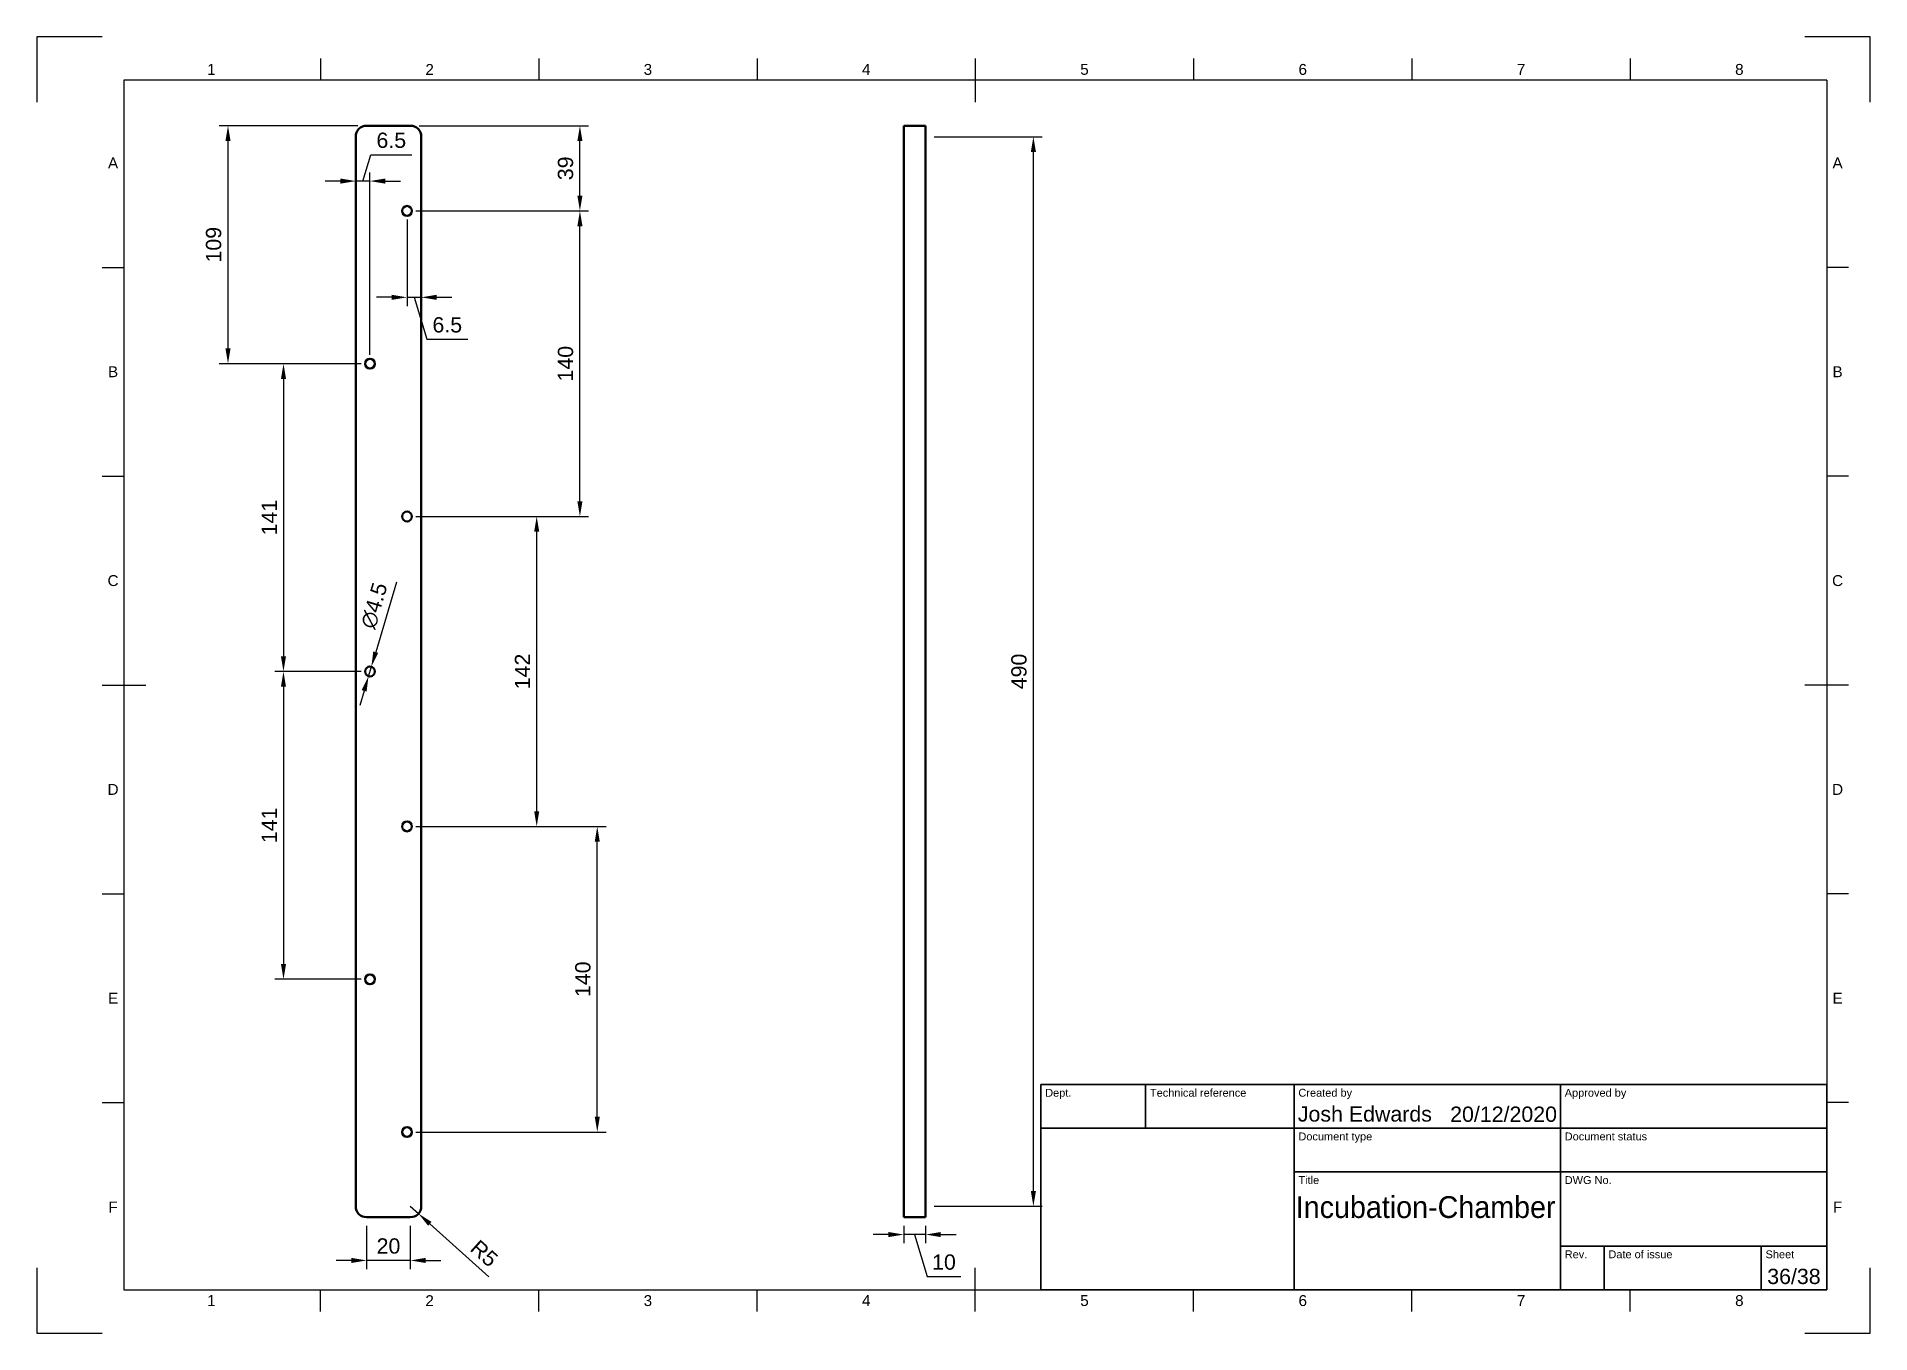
# Model space of a CAD drawing. Header units: millimetres. Extents: x 0 to 420, y 0 to 297.
import ezdxf
from ezdxf.enums import TextEntityAlignment as Align

# ---------------------------------------------------------------- set-up
doc = ezdxf.new("R2010")
doc.units = ezdxf.units.MM
doc.header["$LTSCALE"] = 0.75
for name, color, linetype, lineweight in [('Border', 7, 'Continuous', 25), ('Dimensions', 7, 'Continuous', 25), ('TitleBlock', 7, 'Continuous', 35), ('Visible', 7, 'Continuous', 50)]:
    doc.layers.add(name, color=color, linetype=linetype, lineweight=lineweight)
doc.styles.add('FusionTitle', font='arial.ttf')
doc.styles.get("Standard").update_dxf_attribs({"font": 'arial.ttf'})
doc.dimstyles.new('ISO-25', dxfattribs={"dimtxt": 3.5, "dimasz": 3.5, "dimexe": 2, "dimexo": 2, "dimgap": 1.5, "dimtad": 1, "dimzin": 12, "dimdsep": 46, "dimtxsty": 'Standard', "dimcen": 0, "dimclrd": 256, "dimclre": 256, "dimclrt": 256, "dimazin": 3, "dimtp": 0.1, "dimtm": 0.1, "dimtfac": 0.714, "dimtmove": 1, "dimatfit": 3, "dimfxl": 1, "dimtzin": 12, "dimarcsym": 0})

# ---------------------------------------------------------------- blocks, each defined once
blk = doc.blocks.new('ISO_A3_SHEET')
at = {"layer": 'Border'}
for p, q in [((65, 292), (65, 287)), ((115, 292), (115, 287)), ((165, 292), (165, 287)), ((215, 292), (215, 282)), ((265, 292), (265, 287)), ((315, 292), (315, 287)), ((365, 292), (365, 287)), ((410, 287), (20, 287)), ((20, 287), (20, 10)), ((410, 287), (410, 10)), ((15, 244.16666), (20, 244.16666)), ((415, 244.16666), (410, 244.16666)), ((15, 196.33333), (20, 196.33333)), ((415, 196.33333), (410, 196.33333)), ((15, 148.5), (25, 148.5)), ((415, 148.5), (405, 148.5)), ((15, 100.66667), (20, 100.66667)), ((415, 100.66667), (410, 100.66667)), ((15, 52.83334), (20, 52.83334)), ((415, 52.83334), (410, 52.83334)), ((215, 5), (215, 15)), ((20, 10), (410, 10)), ((65, 5), (65, 10)), ((115, 5), (115, 10)), ((165, 5), (165, 10)), ((265, 5), (265, 10)), ((315, 5), (315, 10)), ((365, 5), (365, 10))]:
    blk.add_line(p, q, dxfattribs=at)
at = {"layer": 'Defpoints'}
for p, q in [((15, 297), (0, 297)), ((0, 297), (0, 282)), ((420, 297), (405, 297)), ((420, 282), (420, 297)), ((0, 15), (0, 0)), ((420, 0), (420, 15)), ((0, 0), (15, 0)), ((405, 0), (420, 0))]:
    blk.add_line(p, q, dxfattribs=at)
at = {"layer": 'Border', "style": 'FusionTitle'}
for s, p in [('1', (40, 289.5)), ('2', (90, 289.5)), ('3', (140, 289.5)), ('4', (190, 289.5)), ('5', (240, 289.5)), ('6', (290, 289.5)), ('7', (340, 289.5)), ('8', (390, 289.5)), ('A', (17.5, 268.08333)), ('A', (412.5, 268.08333)), ('B', (17.5, 220.25)), ('B', (412.5, 220.25)), ('C', (17.5, 172.41667)), ('C', (412.5, 172.41667)), ('D', (17.5, 124.58334)), ('D', (412.5, 124.58334)), ('E', (17.5, 76.75001)), ('E', (412.5, 76.75001)), ('F', (17.5, 28.91668)), ('F', (412.5, 28.91668)), ('1', (40, 7.5)), ('2', (90, 7.5)), ('3', (140, 7.5)), ('4', (190, 7.5)), ('5', (240, 7.5)), ('6', (290, 7.5)), ('7', (340, 7.5)), ('8', (390, 7.5))]:
    blk.add_text(s, height=2.5, dxfattribs=at).set_placement(p, align=Align.MIDDLE)
blk = doc.blocks.new('ISO_TITLEBLOCK')
at = {"layer": 'TitleBlock'}
for p, q in [((0, 47), (-180, 47)), ((-180, 47), (-180, 0)), ((-156, 37), (-156, 47)), ((-122, 0), (-122, 47)), ((-61, 0), (-61, 47)), ((0, 0), (0, 47)), ((-180, 37), (0, 37)), ((-122, 27), (0, 27)), ((-61, 10), (0, 10)), ((-51, 0), (-51, 10)), ((-15, 0), (-15, 10)), ((-180, 0), (0, 0))]:
    blk.add_line(p, q, dxfattribs=at)
at = {"layer": 'TitleBlock', "style": 'FusionTitle'}
for s, p in [('Dept.', (-179, 46)), ('Technical reference', (-155, 46)), ('Created by', (-121, 46)), ('Approved by', (-60, 46)), ('Document type', (-121, 36)), ('Document status', (-60, 36)), ('Title', (-121, 26)), ('DWG No.', (-60, 26)), ('Rev.', (-60, 9)), ('Date of issue', (-50, 9)), ('Sheet', (-14, 9))]:
    blk.add_text(s, height=1.8, dxfattribs=at).set_placement(p, align=Align.TOP_LEFT)
for tag, height, p in [('DEPT', 3.5, (-179, 42)), ('TECHNICAL_REFERENCE', 3.5, (-155, 42)), ('CREATED_BY', 3.5, (-121, 42)), ('APPROVED_BY', 3.5, (-60, 42)), ('DOCUMENT_TYPE', 3.5, (-121, 32)), ('DOCUMENT_STATUS', 3.5, (-60, 32)), ('TITLE_1', 5, (-121, 21.5)), ('TITLE_2', 5, (-121, 14)), ('TITLE_3', 5, (-121, 6.5)), ('DATE_OF_ISSUE', 3.5, (-50, 5))]:
    blk.add_attdef(tag, text='', height=height, dxfattribs=at).set_placement(p, align=Align.TOP_LEFT)
for tag, p in [('CREATED_DATE', (-62, 42)), ('APPROVED_DATE', (-0.99, 42))]:
    blk.add_attdef(tag, text='', height=3.5, dxfattribs=at).set_placement(p, align=Align.TOP_RIGHT)
for tag, height, p in [('DRAWING_NUMBER', 5, (-30.5, 19.75)), ('REV', 3.5, (-56, 4.85)), ('SHEET', 3.5, (-7.5, 4.85))]:
    blk.add_attdef(tag, text='', height=height, dxfattribs=at).set_placement(p, align=Align.TOP_CENTER)
blk = doc.blocks.new('*D19')
at = {"layer": 'Defpoints', "color": 0, "transparency": 16777216}
for p in [(203.596888, 274.095618), (228.295373, 274.095618), (203.596888, 29.095618)]:
    blk.add_point(p, dxfattribs=at)
at = {"layer": 'Dimensions', "lineweight": -2, "transparency": 16777216}
for p, q in [((205.596888, 274.095618), (230.295373, 274.095618)), ((228.295373, 32.595618), (228.295373, 270.595618)), ((205.596888, 29.095618), (230.295373, 29.095618))]:
    blk.add_line(p, q, dxfattribs=at)
at = {"layer": 'Dimensions', "transparency": 16777216}
for points in [[(227.71204, 270.595618), (228.878706, 270.595618), (228.295373, 274.095618)], [(227.71204, 32.595618), (228.878706, 32.595618), (228.295373, 29.095618)]]:
    blk.add_solid(points, dxfattribs=at)
at = {"layer": 'Dimensions', "transparency": 16777216, "insert": (225.008368, 151.595618), "char_height": 3.5, "attachment_point": 5, "rotation": 90}
blk.add_mtext('490', dxfattribs=at)
blk = doc.blocks.new('*D20')
at = {"layer": 'Defpoints', "color": 0, "transparency": 16777216}
for p in [(198.596888, 26.595618), (203.596888, 26.595618), (198.596888, 22.623843)]:
    blk.add_point(p, dxfattribs=at)
at = {"layer": 'Dimensions', "lineweight": -2, "transparency": 16777216}
for p, q in [((195.096888, 22.623843), (191.596888, 22.623843)), ((198.596888, 24.595618), (198.596888, 20.623843)), ((203.596888, 22.623843), (198.596888, 22.623843)), ((203.596888, 22.623843), (198.596888, 22.623843)), ((201.096888, 22.623843), (203.980193, 13.012826)), ((203.596888, 24.595618), (203.596888, 20.623843)), ((207.096888, 22.623843), (210.596888, 22.623843)), ((203.980193, 13.012826), (211.652431, 13.012826))]:
    blk.add_line(p, q, dxfattribs=at)
at = {"layer": 'Dimensions', "transparency": 16777216}
for points in [[(195.096888, 23.207176), (195.096888, 22.040509), (198.596888, 22.623843)], [(207.096888, 23.207176), (207.096888, 22.040509), (203.596888, 22.623843)]]:
    blk.add_solid(points, dxfattribs=at)
at = {"layer": 'Dimensions', "transparency": 16777216, "insert": (207.816312, 16.299832), "char_height": 3.5, "attachment_point": 5}
blk.add_mtext('10', dxfattribs=at)
blk = doc.blocks.new('*D21')
at = {"layer": 'Defpoints', "color": 0, "transparency": 16777216}
for p in [(85.582257, 29.095617), (87.442179, 27.425081)]:
    blk.add_point(p, dxfattribs=at)
at = {"layer": 'Dimensions', "lineweight": -2, "transparency": 16777216}
for p, q in [((85.582257, 29.095617), (87.442179, 27.425081)), ((103.545796, 12.961204), (90.046069, 25.08633))]:
    blk.add_line(p, q, dxfattribs=at)
at = {"layer": 'Dimensions', "transparency": 16777216}
blk.add_solid([(90.435861, 25.520312), (89.656278, 24.652349), (87.442179, 27.425081)], dxfattribs=at)
at = {"layer": 'Dimensions', "transparency": 16777216, "insert": (102.51226, 18.298078), "char_height": 3.5, "attachment_point": 5, "rotation": 318.07058314}
blk.add_mtext('R5', dxfattribs=at)
blk = doc.blocks.new('*D22')
at = {"layer": 'Defpoints', "color": 0, "transparency": 16777216}
for p in [(75.582257, 26.595617), (85.582257, 26.595617), (75.582257, 16.696122)]:
    blk.add_point(p, dxfattribs=at)
at = {"layer": 'Dimensions', "lineweight": -2, "transparency": 16777216}
for p, q in [((75.582257, 24.595617), (75.582257, 14.696122)), ((85.582257, 24.595617), (85.582257, 14.696122)), ((72.082257, 16.696122), (68.582257, 16.696122)), ((85.582257, 16.696122), (75.582257, 16.696122)), ((89.082257, 16.696122), (92.582257, 16.696122))]:
    blk.add_line(p, q, dxfattribs=at)
at = {"layer": 'Dimensions', "transparency": 16777216}
for points in [[(72.082257, 17.279456), (72.082257, 16.112789), (75.582257, 16.696122)], [(89.082257, 17.279456), (89.082257, 16.112789), (85.582257, 16.696122)]]:
    blk.add_solid(points, dxfattribs=at)
at = {"layer": 'Dimensions', "transparency": 16777216, "insert": (80.582257, 19.983128), "char_height": 3.5, "attachment_point": 5}
blk.add_mtext('20', dxfattribs=at)
blk = doc.blocks.new('*D23')
at = {"layer": 'Defpoints', "color": 0, "transparency": 16777216}
for p in [(85.582257, 276.595617), (124.430237, 276.595617), (84.832257, 257.095617)]:
    blk.add_point(p, dxfattribs=at)
at = {"layer": 'Dimensions', "lineweight": -2, "transparency": 16777216}
for p, q in [((87.582257, 276.595617), (126.430237, 276.595617)), ((124.430237, 260.595617), (124.430237, 273.095617)), ((86.832257, 257.095617), (126.430237, 257.095617))]:
    blk.add_line(p, q, dxfattribs=at)
at = {"layer": 'Dimensions', "transparency": 16777216}
for points in [[(123.846904, 273.095617), (125.013571, 273.095617), (124.430237, 276.595617)], [(123.846904, 260.595617), (125.013571, 260.595617), (124.430237, 257.095617)]]:
    blk.add_solid(points, dxfattribs=at)
at = {"layer": 'Dimensions', "transparency": 16777216, "insert": (121.142038, 266.845617), "char_height": 3.5, "attachment_point": 5, "rotation": 90}
blk.add_mtext('39', dxfattribs=at)
blk = doc.blocks.new('*D24')
at = {"layer": 'Defpoints', "color": 0, "transparency": 16777216}
for p in [(84.832257, 257.095617), (88.082257, 238.375912), (88.082257, 237.296628)]:
    blk.add_point(p, dxfattribs=at)
at = {"layer": 'Dimensions', "lineweight": -2, "transparency": 16777216}
for p, q in [((84.832257, 255.095617), (84.832257, 235.296628)), ((81.332257, 237.296628), (77.832257, 237.296628)), ((84.832257, 237.296628), (88.082257, 237.296628)), ((84.832257, 237.296628), (88.082257, 237.296628)), ((86.457257, 237.296628), (89.340562, 227.685611)), ((88.082257, 236.375912), (88.082257, 235.296628)), ((91.582257, 237.296628), (95.082257, 237.296628)), ((89.340562, 227.685611), (98.758025, 227.685611))]:
    blk.add_line(p, q, dxfattribs=at)
at = {"layer": 'Dimensions', "transparency": 16777216}
for points in [[(81.332257, 237.879961), (81.332257, 236.713294), (84.832257, 237.296628)], [(91.582257, 237.879961), (91.582257, 236.713294), (88.082257, 237.296628)]]:
    blk.add_solid(points, dxfattribs=at)
at = {"layer": 'Dimensions', "transparency": 16777216, "insert": (94.049294, 230.972617), "char_height": 3.5, "attachment_point": 5}
blk.add_mtext('6.5', dxfattribs=at)
blk = doc.blocks.new('*D25')
at = {"layer": 'Defpoints', "color": 0, "transparency": 16777216}
for p in [(43.826509, 276.595617), (75.582257, 276.595617), (76.332257, 222.095617)]:
    blk.add_point(p, dxfattribs=at)
at = {"layer": 'Dimensions', "lineweight": -2, "transparency": 16777216}
for p, q in [((73.582257, 276.595617), (41.826509, 276.595617)), ((43.826509, 225.595617), (43.826509, 273.095617)), ((74.332257, 222.095617), (41.826509, 222.095617))]:
    blk.add_line(p, q, dxfattribs=at)
at = {"layer": 'Dimensions', "transparency": 16777216}
for points in [[(43.243175, 273.095617), (44.409842, 273.095617), (43.826509, 276.595617)], [(43.243175, 225.595617), (44.409842, 225.595617), (43.826509, 222.095617)]]:
    blk.add_solid(points, dxfattribs=at)
at = {"layer": 'Dimensions', "transparency": 16777216, "insert": (40.539503, 249.345617), "char_height": 3.5, "attachment_point": 5, "rotation": 90}
blk.add_mtext('109', dxfattribs=at)
blk = doc.blocks.new('*D26')
at = {"layer": 'Defpoints', "color": 0, "transparency": 16777216}
for p in [(73.082257, 263.924945), (73.082257, 261.841609), (76.332257, 222.095617)]:
    blk.add_point(p, dxfattribs=at)
at = {"layer": 'Dimensions', "lineweight": -2, "transparency": 16777216}
for p, q in [((74.707257, 263.924945), (76.518359, 269.96195)), ((76.518359, 269.96195), (85.935822, 269.96195)), ((73.082257, 263.841609), (73.082257, 265.924945)), ((76.332257, 224.095617), (76.332257, 265.924945)), ((69.582257, 263.924945), (66.082257, 263.924945)), ((76.332257, 263.924945), (73.082257, 263.924945)), ((76.332257, 263.924945), (73.082257, 263.924945)), ((79.832257, 263.924945), (83.332257, 263.924945))]:
    blk.add_line(p, q, dxfattribs=at)
at = {"layer": 'Dimensions', "transparency": 16777216}
for points in [[(69.582257, 264.508278), (69.582257, 263.341611), (73.082257, 263.924945)], [(79.832257, 264.508278), (79.832257, 263.341611), (76.332257, 263.924945)]]:
    blk.add_solid(points, dxfattribs=at)
at = {"layer": 'Dimensions', "transparency": 16777216, "insert": (81.22709, 273.248956), "char_height": 3.5, "attachment_point": 5}
blk.add_mtext('6.5', dxfattribs=at)
blk = doc.blocks.new('*D27')
at = {"layer": 'Defpoints', "color": 0, "transparency": 16777216}
for p in [(76.332257, 222.095617), (56.533268, 151.595617), (76.332257, 151.595617)]:
    blk.add_point(p, dxfattribs=at)
at = {"layer": 'Dimensions', "lineweight": -2, "transparency": 16777216}
for p, q in [((74.332257, 222.095617), (54.533268, 222.095617)), ((56.533268, 218.595617), (56.533268, 155.095617)), ((74.332257, 151.595617), (54.533268, 151.595617))]:
    blk.add_line(p, q, dxfattribs=at)
at = {"layer": 'Dimensions', "transparency": 16777216}
for points in [[(55.949934, 218.595617), (57.116601, 218.595617), (56.533268, 222.095617)], [(55.949934, 155.095617), (57.116601, 155.095617), (56.533268, 151.595617)]]:
    blk.add_solid(points, dxfattribs=at)
at = {"layer": 'Dimensions', "transparency": 16777216, "insert": (53.276105, 186.845617), "char_height": 3.5, "attachment_point": 5, "rotation": 90}
blk.add_mtext('141', dxfattribs=at)
blk = doc.blocks.new('*D28')
at = {"layer": 'Defpoints', "color": 0, "transparency": 16777216}
for p in [(76.332257, 151.595617), (56.533268, 81.095617), (76.332257, 81.095617)]:
    blk.add_point(p, dxfattribs=at)
at = {"layer": 'Dimensions', "lineweight": -2, "transparency": 16777216}
for p, q in [((74.332257, 151.595617), (54.533268, 151.595617)), ((56.533268, 148.095617), (56.533268, 84.595617)), ((74.332257, 81.095617), (54.533268, 81.095617))]:
    blk.add_line(p, q, dxfattribs=at)
at = {"layer": 'Dimensions', "transparency": 16777216}
for points in [[(55.949934, 148.095617), (57.116601, 148.095617), (56.533268, 151.595617)], [(55.949934, 84.595617), (57.116601, 84.595617), (56.533268, 81.095617)]]:
    blk.add_solid(points, dxfattribs=at)
at = {"layer": 'Dimensions', "transparency": 16777216, "insert": (53.276105, 116.345617), "char_height": 3.5, "attachment_point": 5, "rotation": 90}
blk.add_mtext('141', dxfattribs=at)
blk = doc.blocks.new('*D29')
at = {"layer": 'Defpoints', "color": 0, "transparency": 16777216}
for p in [(84.832257, 116.095617), (128.405628, 116.095617), (84.832257, 46.095617)]:
    blk.add_point(p, dxfattribs=at)
at = {"layer": 'Dimensions', "lineweight": -2, "transparency": 16777216}
for p, q in [((86.832257, 116.095617), (130.405628, 116.095617)), ((128.405628, 49.595617), (128.405628, 112.595617)), ((86.832257, 46.095617), (130.405628, 46.095617))]:
    blk.add_line(p, q, dxfattribs=at)
at = {"layer": 'Dimensions', "transparency": 16777216}
for points in [[(127.822294, 112.595617), (128.988961, 112.595617), (128.405628, 116.095617)], [(127.822294, 49.595617), (128.988961, 49.595617), (128.405628, 46.095617)]]:
    blk.add_solid(points, dxfattribs=at)
at = {"layer": 'Dimensions', "transparency": 16777216, "insert": (125.118622, 81.095617), "char_height": 3.5, "attachment_point": 5, "rotation": 90}
blk.add_mtext('140', dxfattribs=at)
blk = doc.blocks.new('*D30')
at = {"layer": 'Defpoints', "color": 0, "transparency": 16777216}
for p in [(84.832257, 187.095617), (114.530742, 187.095617), (84.832257, 116.095617)]:
    blk.add_point(p, dxfattribs=at)
at = {"layer": 'Dimensions', "lineweight": -2, "transparency": 16777216}
for p, q in [((86.832257, 187.095617), (116.530742, 187.095617)), ((114.530742, 119.595617), (114.530742, 183.595617)), ((86.832257, 116.095617), (116.530742, 116.095617))]:
    blk.add_line(p, q, dxfattribs=at)
at = {"layer": 'Dimensions', "transparency": 16777216}
for points in [[(113.947409, 183.595617), (115.114076, 183.595617), (114.530742, 187.095617)], [(113.947409, 119.595617), (115.114076, 119.595617), (114.530742, 116.095617)]]:
    blk.add_solid(points, dxfattribs=at)
at = {"layer": 'Dimensions', "transparency": 16777216, "insert": (111.27358, 151.595617), "char_height": 3.5, "attachment_point": 5, "rotation": 90}
blk.add_mtext('142', dxfattribs=at)
blk = doc.blocks.new('*D31')
at = {"layer": 'Defpoints', "color": 0, "transparency": 16777216}
for p in [(84.832257, 257.095617), (124.430237, 257.095617), (84.832257, 187.095617)]:
    blk.add_point(p, dxfattribs=at)
at = {"layer": 'Dimensions', "lineweight": -2, "transparency": 16777216}
for p, q in [((86.832257, 257.095617), (126.430237, 257.095617)), ((124.430237, 190.595617), (124.430237, 253.595617)), ((86.832257, 187.095617), (126.430237, 187.095617))]:
    blk.add_line(p, q, dxfattribs=at)
at = {"layer": 'Dimensions', "transparency": 16777216}
for points in [[(123.846904, 253.595617), (125.013571, 253.595617), (124.430237, 257.095617)], [(123.846904, 190.595617), (125.013571, 190.595617), (124.430237, 187.095617)]]:
    blk.add_solid(points, dxfattribs=at)
at = {"layer": 'Dimensions', "transparency": 16777216, "insert": (121.143232, 222.095617), "char_height": 3.5, "attachment_point": 5, "rotation": 90}
blk.add_mtext('140', dxfattribs=at)
blk = doc.blocks.new('*D32')
at = {"layer": 'Defpoints', "color": 0, "transparency": 16777216}
for p in [(76.655047, 152.673315), (76.009468, 150.51792)]:
    blk.add_point(p, dxfattribs=at)
at = {"layer": 'Dimensions', "lineweight": -2, "transparency": 16777216}
for p, q in [((82.452739, 172.030048), (77.659282, 156.026151)), ((76.009468, 150.51792), (76.655047, 152.673315)), ((75.005233, 147.165084), (74.000997, 143.812247))]:
    blk.add_line(p, q, dxfattribs=at)
at = {"layer": 'Dimensions', "transparency": 16777216}
for points in [[(77.100476, 156.193524), (78.218089, 155.858779), (76.655047, 152.673315)], [(74.446426, 147.332456), (75.564039, 146.997711), (76.009468, 150.51792)]]:
    blk.add_solid(points, dxfattribs=at)
at = {"layer": 'Dimensions', "transparency": 16777216, "insert": (77.315561, 166.675725), "char_height": 3.5, "attachment_point": 5, "rotation": 73.32610457}
blk.add_mtext('∅4.5', dxfattribs=at)

msp = doc.modelspace()

# ---------------------------------------------------------------- linework, layer by layer
at = {"layer": 'Visible', "extrusion": (0, 1, 0)}
for p, q in [((73.082257, 29.095617, 2.5), (73.082257, 274.095617, 2.5)), ((75.582257, 276.595617, 2.5), (85.582257, 276.595617, 2.5)), ((88.082257, 274.095617, 2.5), (88.082257, 29.095617, 2.5)), ((203.596888, 276.595618, 5), (198.596888, 276.595618, 5)), ((198.596888, 29.095618, 7.5), (198.596888, 274.095618, 7.5)), ((203.596888, 29.095618, 7.5), (203.596888, 274.095618, 7.5)), ((85.582257, 26.595617, 2.5), (75.582257, 26.595617, 2.5)), ((203.596888, 26.595618, 5), (198.596888, 26.595618, 5))]:
    msp.add_line(p, q, dxfattribs=at)
at = {"layer": 'Visible', "extrusion": (5e-16, -5e-16, -1)}
for centre in [(-84.832257, 257.095617, -2.5), (-76.332257, 222.095617, -2.5), (-84.832257, 187.095617, -2.5), (-76.332257, 151.595617, -2.5), (-84.832257, 116.095617, -2.5), (-76.332257, 81.095617, -2.5), (-84.832257, 46.095617, -2.5)]:
    msp.add_circle(centre, 1.125, dxfattribs=at)
for centre, start, end in [((-75.582257, 274.095617, -2.5), 0, 90), ((-85.582257, 274.095617, -2.5), 90, 180), ((-75.582257, 29.095617, -2.5), 270, 0), ((-85.582257, 29.095617, -2.5), 180, 270)]:
    msp.add_arc(centre, 2.5, start, end, dxfattribs=at)
at = {"layer": 'Visible', "extrusion": (-1, -5e-16, -2.973e-13)}
for centre, start, end in [((-274.095618, 5, -198.596888), 90, 180), ((-274.095618, 5, -203.596888), 90, 180), ((-29.095618, 5, -198.596888), 0, 90), ((-29.095618, 5, -203.596888), 0, 90)]:
    msp.add_arc(centre, 2.5, start, end, dxfattribs=at)

# ---------------------------------------------------------------- block references
at = {"layer": 'Border'}
msp.add_blockref('ISO_A3_SHEET', (0, 0), dxfattribs=at)
at = {"layer": 'TitleBlock'}
ref = msp.add_blockref('ISO_TITLEBLOCK', (410, 10), dxfattribs=at)
ref.add_attrib('CREATED_DATE_001', '20/12/2020', (323.762619, 48.440314), dxfattribs={"height": 3.5, "style": 'FusionTitle'})
ref.add_attrib('SHEET_001', '36/38', (396.386937, 11.290314), dxfattribs={"height": 3.5, "style": 'FusionTitle'})
ref.add_attrib('TITLE_1_001', 'Incubation-Chamber', (288.387328, 26.414734), dxfattribs={"height": 5, "style": 'FusionTitle', "width": 0.9405})
ref.add_attrib('CREATED_BY_001', 'Josh Edwards', (288.86869, 48.5), dxfattribs={"height": 3.5, "style": 'FusionTitle'})

# ---------------------------------------------------------------- dimensions: what is measured, and where the dimension line sits
at = {"layer": 'Dimensions'}
for base, p1, p2, angle, picture, middle in [((43.826509, 276.595617), (76.332257, 222.095617), (75.582257, 276.595617), 90, '*D25', (40.539503, 249.345617)), ((73.082257, 263.924945), (76.332257, 222.095617), (73.082257, 261.841609), 180, '*D26', (78.018359, 273.248956)), ((124.430237, 276.595617), (84.832257, 257.095617), (85.582257, 276.595617), 90, '*D23', (121.142038, 266.845617))]:
    dim = msp.add_linear_dim(base=base, p1=p1, p2=p2, angle=angle, dimstyle='ISO-25', override={"dimlfac": 2, "dimclrd": 256, "dimclre": 256}, dxfattribs=at)
    dim.commit()
    dim.dimension.update_dxf_attribs({"geometry": picture, "text_midpoint": middle})
for p1, p2, distance, picture, middle in [((203.596888, 29.095618), (203.596888, 274.095618), -24.698485, '*D19', (225.008368, 151.595618)), ((84.832257, 187.095617), (84.832257, 257.095617), -39.59798, '*D31', (121.143232, 222.095617)), ((76.332257, 222.095617), (76.332257, 151.595617), -19.798989, '*D27', (53.276105, 186.845617)), ((84.832257, 116.095617), (84.832257, 187.095617), -29.698485, '*D30', (111.27358, 151.595617)), ((76.332257, 151.595617), (76.332257, 81.095617), -19.798989, '*D28', (53.276105, 116.345617)), ((84.832257, 46.095617), (84.832257, 116.095617), -43.573371, '*D29', (125.118622, 81.095617)), ((203.596888, 26.595618), (198.596888, 26.595618), 3.971775, '*D20', (205.480193, 16.299832))]:
    dim = msp.add_aligned_dim(p1=p1, p2=p2, distance=distance, dimstyle='ISO-25', override={"dimlfac": 2, "dimclrd": 256, "dimclre": 256}, dxfattribs=at)
    dim.commit()
    dim.dimension.update_dxf_attribs({"geometry": picture, "text_midpoint": middle})
for base, p1, p2, picture, middle in [((88.082257, 237.296628), (84.832257, 257.095617), (88.082257, 238.375912), '*D24', (90.840562, 230.972617)), ((75.582257, 16.696122), (85.582257, 26.595617), (75.582257, 26.595617), '*D22', (80.582257, 19.983128))]:
    dim = msp.add_linear_dim(base=base, p1=p1, p2=p2, dimstyle='ISO-25', override={"dimlfac": 2, "dimclrd": 256, "dimclre": 256}, dxfattribs=at)
    dim.commit()
    dim.dimension.update_dxf_attribs({"geometry": picture, "text_midpoint": middle})
dim = msp.add_diameter_dim_2p(p1=(76.009468, 150.51792), p2=(76.655047, 152.673315), dimstyle='ISO-25', override={"dimlfac": 2, "dimclrd": 256, "dimclre": 256}, dxfattribs=at)
dim.commit()
dim.dimension.update_dxf_attribs({"geometry": '*D32', "text_midpoint": (80.558128, 165.704518), "dimtype": 163})
dim = msp.add_radius_dim(center=(85.582257, 29.095617), mpoint=(87.442179, 27.425081), dimstyle='ISO-25', override={"dimlfac": 2, "dimse1": 1, "dimclrd": 256, "dimclre": 256}, dxfattribs=at)
dim.commit()
dim.dimension.update_dxf_attribs({"geometry": '*D21', "text_midpoint": (100.320621, 15.857978), "dimtype": 164})

doc.saveas('drawing.dxf')
